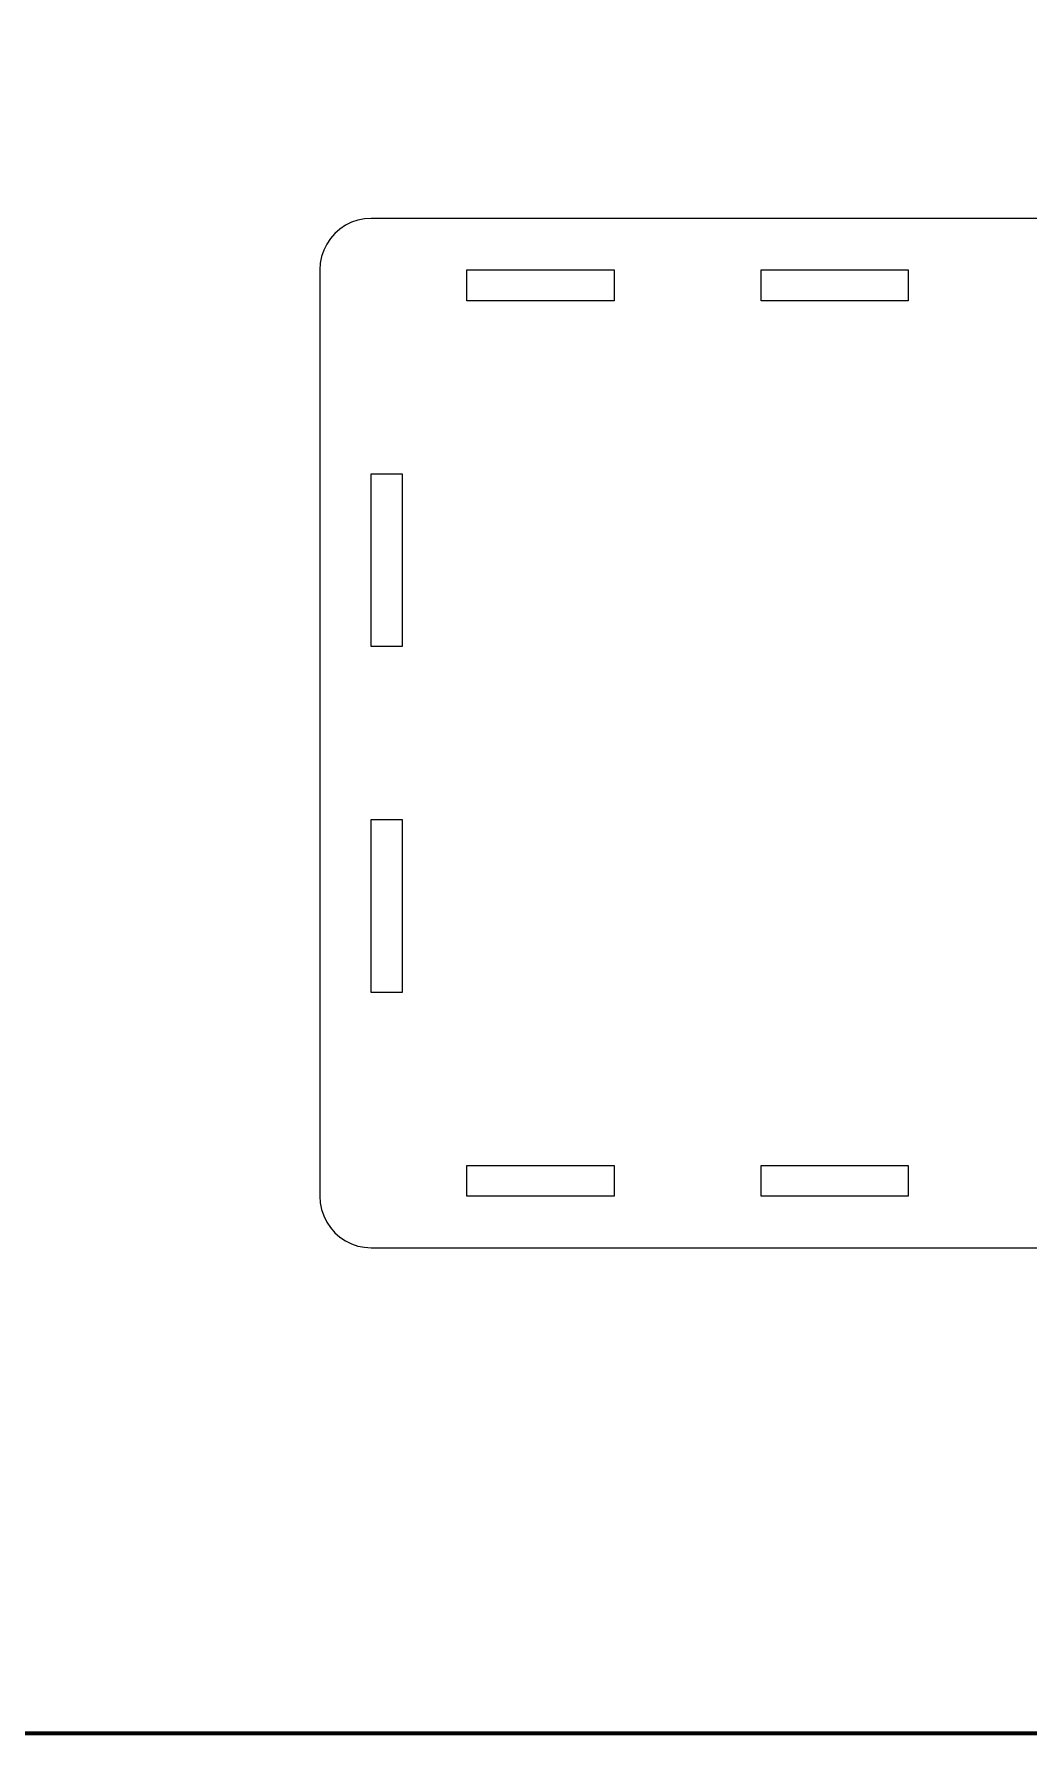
# Model space of a CAD drawing. Header units: centimetres. Extents: x 3.2 to 56.2, y -80.4 to -3.5.
# Drawn here: x 16.69 to 26.67, y -80.39 to -63.33 of the extents above; entities that cross this region are included whole.
import ezdxf

# ---------------------------------------------------------------- set-up
doc = ezdxf.new("R2010")
doc.units = ezdxf.units.CM
doc.header["$MEASUREMENT"] = 0

msp = doc.modelspace()

# ---------------------------------------------------------------- linework, layer by layer
at = {"color": 250, "lineweight": 18, "true_color": 0x231f20}
for points in [[(29.378, -65.182), (20.078, -65.182), (20.011, -65.187), (19.944, -65.2), (19.88, -65.221), (19.82, -65.251), (19.763, -65.289), (19.713, -65.333), (19.668, -65.384), (19.631, -65.44), (19.601, -65.501), (19.579, -65.565), (19.566, -65.631), (19.561, -65.699), (19.561, -74.999), (19.566, -75.066), (19.579, -75.132), (19.601, -75.196), (19.631, -75.257), (19.668, -75.313), (19.713, -75.364), (19.763, -75.409), (19.82, -75.446), (19.88, -75.476), (19.944, -75.498), (20.011, -75.511), (20.078, -75.515), (29.378, -75.515)], [(22.514, -65.699), (22.514, -66.009), (21.038, -66.009), (21.038, -65.699), (22.514, -65.699), (22.514, -65.699)], [(25.466, -65.699), (25.466, -66.009), (23.99, -66.009), (23.99, -65.699), (25.466, -65.699), (25.466, -65.699)], [(20.078, -67.745), (20.388, -67.745), (20.388, -69.481), (20.078, -69.481), (20.078, -67.745), (20.078, -67.745)], [(20.388, -71.217), (20.388, -72.953), (20.078, -72.953), (20.078, -71.217), (20.388, -71.217)], [(21.038, -74.999), (21.038, -74.689), (22.514, -74.689), (22.514, -74.999), (21.038, -74.999), (21.038, -74.999)], [(23.99, -74.999), (23.99, -74.689), (25.466, -74.689), (25.466, -74.999), (23.99, -74.999), (23.99, -74.999)]]:
    msp.add_lwpolyline(points, dxfattribs=at)
at = {"color": 240, "lineweight": 211, "true_color": 0xed1c24}
msp.add_open_spline([(5.311, -42.9), (5.311, -42.9), (54.087, -42.9), (54.087, -42.9), (55.253, -42.9), (56.207, -43.854), (56.207, -45.02), (56.207, -45.02), (56.207, -78.267), (56.207, -78.267), (56.207, -79.433), (55.253, -80.387), (54.087, -80.387), (54.087, -80.387), (5.311, -80.387), (5.311, -80.387), (4.145, -80.387), (3.191, -79.433), (3.191, -78.267), (3.191, -78.267), (3.191, -45.02), (3.191, -45.02), (3.191, -43.854), (4.145, -42.9), (5.311, -42.9)], degree=3, knots=[0, 0, 0, 0, 1, 1, 1, 2, 2, 2, 3, 3, 3, 4, 4, 4, 5, 5, 5, 6, 6, 6, 7, 7, 7, 8, 8, 8, 8], dxfattribs=at)

doc.saveas('drawing.dxf')
